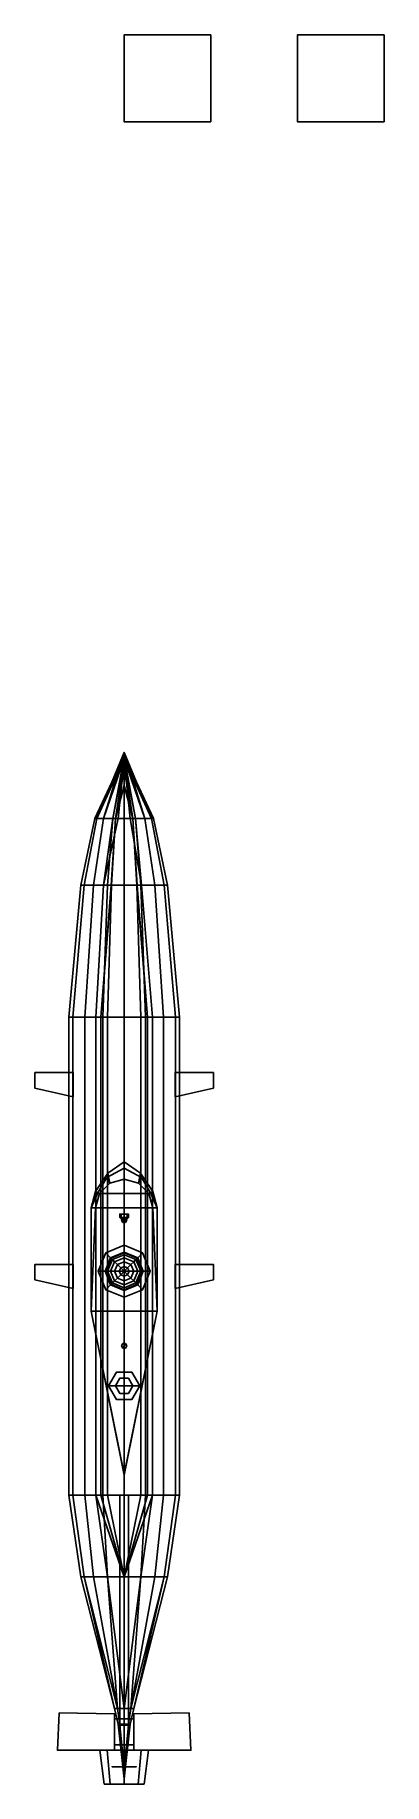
# Model space of a CAD drawing. Header units: millimetres. Extents: x -1 to 3, y -5.9 to 14.2.
import ezdxf

# ---------------------------------------------------------------- set-up
doc = ezdxf.new("R2010")
doc.units = ezdxf.units.MM
doc.layers.add('prop', color=1, linetype='Continuous')

msp = doc.modelspace()

# ---------------------------------------------------------------- linework, layer by layer
for points in [[(1, 14.21, 1), (1, 14.21), (0, 14.21), (0, 14.21, 1)], [(1, 14.21), (1, 13.21), (0, 13.21), (0, 14.21)], [(0, 14.21), (0, 13.21), (0, 13.21, 1), (0, 14.21, 1)], [(0, 14.21, 1), (0, 13.21, 1), (1, 13.21, 1), (1, 14.21, 1)], [(1, 13.21, 1), (1, 13.21), (1, 14.21), (1, 14.21, 1)], [(3, 14.21), (3, 13.21), (2, 13.21), (2, 14.21)], [(2, 14.21), (2, 13.21), (3, 13.21), (3, 14.21)], [(0, 13.21, 1), (0, 13.21), (1, 13.21), (1, 13.21, 1)], [(0, 5.94, -0.14), (0, 5.9, -0.24), (-0.34, 5.18, -0.45), (-0.314, 5.18, -0.24)], [(0, 5.9, -0.24), (0, 5.87, -0.57), (-0.314, 5.18, -0.58), (-0.34, 5.18, -0.45)], [(0, 5.94, 0.09), (0, 5.94, -0.14), (-0.314, 5.18, -0.24), (-0.24, 5.18)], [(0, 5.87, -0.57), (0, 5.87, -0.57), (-0.24, 5.18, -0.75), (-0.314, 5.18, -0.58)], [(0, 5.89, 0.14), (0, 5.94, 0.09), (-0.24, 5.18), (-0.13, 5.18, 0.14)], [(0, 5.87, -0.57), (0, 5.85, -0.74), (-0.13, 5.18, -0.83), (-0.24, 5.18, -0.75)], [(0, 5.77, 0.19), (0, 5.89, 0.14), (-0.13, 5.18, 0.14), (0, 5.18, 0.19)], [(0, 5.85, -0.74), (0, 5.85, -0.74), (-0.07, 5.18, -0.85), (-0.13, 5.18, -0.83)], [(0, 5.85, -0.74), (0, 5.83, -0.88), (-0.099, 5.18, -0.95), (-0.07, 5.18, -0.85)], [(0, 5.94, -0.14), (0, 5.94, 0.09), (0.24, 5.18), (0.314, 5.18, -0.24)], [(0, 5.9, -0.24), (0, 5.94, -0.14), (0.314, 5.18, -0.24), (0.34, 5.18, -0.45)], [(0, 5.94, 0.09), (0, 5.89, 0.14), (0.13, 5.18, 0.14), (0.24, 5.18)], [(0, 5.87, -0.57), (0, 5.9, -0.24), (0.34, 5.18, -0.45), (0.314, 5.18, -0.58)], [(0, 5.89, 0.14), (0, 5.77, 0.19), (0, 5.18, 0.19), (0.13, 5.18, 0.14)], [(0, 5.87, -0.57), (0, 5.87, -0.57), (0.314, 5.18, -0.58), (0.24, 5.18, -0.75)], [(0, 5.85, -0.74), (0, 5.87, -0.57), (0.24, 5.18, -0.75), (0.13, 5.18, -0.83)], [(0, 5.83, -0.88), (0, 5.85, -0.74), (0.07, 5.18, -0.85), (0.099, 5.18, -0.95)], [(0, 5.85, -0.74), (0, 5.85, -0.74), (0.13, 5.18, -0.83), (0.07, 5.18, -0.85)], [(0, 5.83, -0.88), (0, 5.74, -1.04), (-0.1, 5.18, -1.07), (-0.099, 5.18, -0.95)], [(0, 5.74, -1.04), (0, 5.56, -1.17), (-0.099, 5.18, -1.15), (-0.1, 5.18, -1.07)], [(0, 5.74, -1.04), (0, 5.83, -0.88), (0.099, 5.18, -0.95), (0.1, 5.18, -1.07)], [(0, 5.56, -1.17), (0, 5.74, -1.04), (0.1, 5.18, -1.07), (0.099, 5.18, -1.15)], [(0, 5.56, -1.17), (0, 5.51, -1.19), (0, 5.18, -1.23), (-0.099, 5.18, -1.15)], [(0, 5.51, -1.19), (0, 5.56, -1.17), (0.099, 5.18, -1.15), (0, 5.18, -1.23)], [(-0.5, 4.41, -0.45), (-0.462, 4.41, -0.22), (-0.314, 5.18, -0.24), (-0.34, 5.18, -0.45)], [(-0.462, 4.41, -0.641), (-0.5, 4.41, -0.45), (-0.34, 5.18, -0.45), (-0.314, 5.18, -0.58)], [(-0.462, 4.41, -0.22), (-0.354, 4.41), (-0.24, 5.18), (-0.314, 5.18, -0.24)], [(-0.354, 4.41, -0.804), (-0.462, 4.41, -0.641), (-0.314, 5.18, -0.58), (-0.24, 5.18, -0.75)], [(-0.354, 4.41), (-0.191, 4.41, 0.14), (-0.13, 5.18, 0.14), (-0.24, 5.18)], [(-0.237, 4.41, -0.881), (-0.354, 4.41, -0.804), (-0.24, 5.18, -0.75), (-0.13, 5.18, -0.83)], [(-0.148, 4.41, -1.03), (-0.237, 4.41, -0.881), (-0.07, 5.18, -0.85), (-0.099, 5.18, -0.95)], [(-0.237, 4.41, -0.881), (-0.237, 4.41, -0.881), (-0.13, 5.18, -0.83), (-0.07, 5.18, -0.85)], [(-0.191, 4.41, 0.14), (0, 4.41, 0.19), (0, 5.18, 0.19), (-0.13, 5.18, 0.14)], [(-0.15, 4.41, -1.15), (-0.148, 4.41, -1.03), (-0.099, 5.18, -0.95), (-0.1, 5.18, -1.07)], [(-0.148, 4.41, -1.25), (-0.15, 4.41, -1.15), (-0.1, 5.18, -1.07), (-0.099, 5.18, -1.15)], [(0, 4.41, -1.36), (-0.148, 4.41, -1.25), (-0.099, 5.18, -1.15), (0, 5.18, -1.23)], [(0.148, 4.41, -1.25), (0, 4.41, -1.36), (0, 5.18, -1.23), (0.099, 5.18, -1.15)], [(0, 4.41, 0.19), (0.191, 4.41, 0.14), (0.13, 5.18, 0.14), (0, 5.18, 0.19)], [(0.199, 4.41, -0.907), (0.148, 4.41, -1.03), (0.099, 5.18, -0.95), (0.07, 5.18, -0.85)], [(0.199, 4.41, -0.907), (0.199, 4.41, -0.907), (0.07, 5.18, -0.85), (0.13, 5.18, -0.83)], [(0.148, 4.41, -1.03), (0.15, 4.41, -1.15), (0.1, 5.18, -1.07), (0.099, 5.18, -0.95)], [(0.15, 4.41, -1.15), (0.148, 4.41, -1.25), (0.099, 5.18, -1.15), (0.1, 5.18, -1.07)], [(0.191, 4.41, 0.14), (0.354, 4.41), (0.24, 5.18), (0.13, 5.18, 0.14)], [(0.354, 4.41, -0.804), (0.199, 4.41, -0.907), (0.13, 5.18, -0.83), (0.24, 5.18, -0.75)], [(0.354, 4.41), (0.462, 4.41, -0.22), (0.314, 5.18, -0.24), (0.24, 5.18)], [(0.462, 4.41, -0.641), (0.354, 4.41, -0.804), (0.24, 5.18, -0.75), (0.314, 5.18, -0.58)], [(0.462, 4.41, -0.22), (0.5, 4.41, -0.45), (0.34, 5.18, -0.45), (0.314, 5.18, -0.24)], [(0.5, 4.41, -0.45), (0.462, 4.41, -0.641), (0.314, 5.18, -0.58), (0.34, 5.18, -0.45)], [(-0.64, 2.89, -0.45), (-0.591, 2.89, -0.205), (-0.462, 4.41, -0.22), (-0.5, 4.41, -0.45)], [(-0.591, 2.89, -0.695), (-0.64, 2.89, -0.45), (-0.5, 4.41, -0.45), (-0.462, 4.41, -0.641)], [(-0.591, 2.89, -0.205), (-0.453, 2.89, 0.003), (-0.354, 4.41), (-0.462, 4.41, -0.22)], [(-0.453, 2.89, -0.903), (-0.591, 2.89, -0.695), (-0.462, 4.41, -0.641), (-0.354, 4.41, -0.804)], [(-0.453, 2.89, 0.003), (-0.245, 2.89, 0.141), (-0.191, 4.41, 0.14), (-0.354, 4.41)], [(-0.327, 2.89, -0.986), (-0.453, 2.89, -0.903), (-0.354, 4.41, -0.804), (-0.237, 4.41, -0.881)], [(-0.27, 2.89, -1.119), (-0.327, 2.89, -0.986), (-0.237, 4.41, -0.881), (-0.148, 4.41, -1.03)], [(-0.27, 2.89, -1.31), (-0.27, 2.89, -1.12), (-0.148, 4.41, -1.03), (-0.15, 4.41, -1.15)], [(-0.191, 2.89, -1.501), (-0.27, 2.89, -1.31), (-0.15, 4.41, -1.15), (-0.148, 4.41, -1.25)], [(-0.245, 2.89, 0.141), (0, 2.89, 0.19), (0, 4.41, 0.19), (-0.191, 4.41, 0.14)], [(0, 2.89, -1.58), (-0.191, 2.89, -1.501), (-0.148, 4.41, -1.25), (0, 4.41, -1.36)], [(0, 2.89, 0.19), (0.245, 2.89, 0.141), (0.191, 4.41, 0.14), (0, 4.41, 0.19)], [(0.191, 2.89, -1.501), (0, 2.89, -1.58), (0, 4.41, -1.36), (0.148, 4.41, -1.25)], [(0.327, 2.89, -0.986), (0.27, 2.89, -1.119), (0.148, 4.41, -1.03), (0.199, 4.41, -0.907)], [(0.27, 2.89, -1.119), (0.27, 2.89, -1.31), (0.15, 4.41, -1.15), (0.148, 4.41, -1.03)], [(0.27, 2.89, -1.31), (0.191, 2.89, -1.501), (0.148, 4.41, -1.25), (0.15, 4.41, -1.15)], [(0.245, 2.89, 0.141), (0.453, 2.89, 0.003), (0.354, 4.41), (0.191, 4.41, 0.14)], [(0.453, 2.89, -0.903), (0.327, 2.89, -0.986), (0.199, 4.41, -0.907), (0.354, 4.41, -0.804)], [(0.453, 2.89, 0.003), (0.591, 2.89, -0.205), (0.462, 4.41, -0.22), (0.354, 4.41)], [(0.591, 2.89, -0.695), (0.453, 2.89, -0.903), (0.354, 4.41, -0.804), (0.462, 4.41, -0.641)], [(0.591, 2.89, -0.205), (0.64, 2.89, -0.45), (0.5, 4.41, -0.45), (0.462, 4.41, -0.22)], [(0.64, 2.89, -0.45), (0.591, 2.89, -0.695), (0.462, 4.41, -0.641), (0.5, 4.41, -0.45)], [(-0.64, -2.62, -0.45), (-0.591, -2.62, -0.205), (-0.591, 2.89, -0.205), (-0.64, 2.89, -0.45)], [(-0.591, -2.62, -0.695), (-0.64, -2.62, -0.45), (-0.64, 2.89, -0.45), (-0.591, 2.89, -0.695)], [(-0.591, -2.62, -0.205), (-0.453, -2.62, 0.003), (-0.453, 2.89, 0.003), (-0.591, 2.89, -0.205)], [(-0.453, -2.62, -0.903), (-0.591, -2.62, -0.695), (-0.591, 2.89, -0.695), (-0.453, 2.89, -0.903)], [(-0.453, -2.62, 0.003), (-0.245, -2.62, 0.141), (-0.245, 2.89, 0.141), (-0.453, 2.89, 0.003)], [(-0.327, -2.62, -0.986), (-0.453, -2.62, -0.903), (-0.453, 2.89, -0.903), (-0.327, 2.89, -0.986)], [(-0.27, -2.62, -1.119), (-0.327, -2.62, -0.986), (-0.327, 2.89, -0.986), (-0.27, 2.89, -1.119)], [(-0.27, -2.62, -1.31), (-0.27, -2.62, -1.119), (-0.27, 2.89, -1.119), (-0.27, 2.89, -1.31)], [(-0.191, -2.62, -1.501), (-0.27, -2.62, -1.31), (-0.27, 2.89, -1.31), (-0.191, 2.89, -1.501)], [(-0.245, -2.62, 0.141), (0, -2.62, 0.19), (0, 2.89, 0.19), (-0.245, 2.89, 0.141)], [(0, -2.62, -1.58), (-0.191, -2.62, -1.501), (-0.191, 2.89, -1.501), (0, 2.89, -1.58)], [(0.191, -2.62, -1.501), (0, -2.62, -1.58), (0, 2.89, -1.58), (0.191, 2.89, -1.501)], [(0, -2.62, 0.19), (0.245, -2.62, 0.141), (0.245, 2.89, 0.141), (0, 2.89, 0.19)], [(0.27, -2.62, -1.31), (0.191, -2.62, -1.501), (0.191, 2.89, -1.501), (0.27, 2.89, -1.31)], [(0.245, -2.62, 0.141), (0.453, -2.62, 0.003), (0.453, 2.89, 0.003), (0.245, 2.89, 0.141)], [(0.327, -2.62, -0.986), (0.27, -2.62, -1.119), (0.27, 2.89, -1.119), (0.327, 2.89, -0.986)], [(0.27, -2.62, -1.119), (0.27, -2.62, -1.31), (0.27, 2.89, -1.31), (0.27, 2.89, -1.119)], [(0.453, -2.62, -0.903), (0.327, -2.62, -0.986), (0.327, 2.89, -0.986), (0.453, 2.89, -0.903)], [(0.453, -2.62, 0.003), (0.591, -2.62, -0.205), (0.591, 2.89, -0.205), (0.453, 2.89, 0.003)], [(0.591, -2.62, -0.695), (0.453, -2.62, -0.903), (0.453, 2.89, -0.903), (0.591, 2.89, -0.695)], [(0.591, -2.62, -0.205), (0.64, -2.62, -0.45), (0.64, 2.89, -0.45), (0.591, 2.89, -0.205)], [(0.64, -2.62, -0.45), (0.591, -2.62, -0.695), (0.591, 2.89, -0.695), (0.64, 2.89, -0.45)], [(0, 2.63, 0.36), (0, 2.7, 0.36), (0, 2.82, 0.19), (0, 2.48, 0.19)], [(0, 2.48, 0.19), (0, 2.82, 0.19), (0, 2.7, 0.36), (0, 2.63, 0.36)], [(-1.03, 2.07, -1.23), (-1.03, 2.25, -1.23), (-0.59, 2.25, -0.69), (-0.59, 1.97, -0.69)], [(-0.59, 1.97, -0.69), (-0.59, 2.25, -0.69), (-1.03, 2.25, -1.23), (-1.03, 2.07, -1.23)], [(0.59, 1.97, -0.69), (0.59, 2.25, -0.69), (1.03, 2.25, -1.23), (1.03, 2.07, -1.23)], [(1.03, 2.07, -1.23), (1.03, 2.25, -1.23), (0.59, 2.25, -0.69), (0.59, 1.97, -0.69)], [(0, 1.22, 0.19), (-0.19, 1.09, 0.14), (-0.165, 0.976, 0.52), (0, 1.02, 0.52)], [(0.19, 1.09, 0.14), (0, 1.22, 0.19), (0, 1.02, 0.52), (0.165, 0.976, 0.52)], [(-0.19, 1.09, 0.14), (-0.329, 0.88, 0.07), (-0.286, 0.855, 0.52), (-0.165, 0.976, 0.52)], [(-0.286, 0.855, 0.52), (-0.165, 0.976, 0.52), (-0.2, 1.04, 0.75), (-0.3, 0.87, 0.75)], [(-0.3, 0.87, 0.75), (-0.2, 1.04, 0.75), (-0.165, 0.976, 0.52), (-0.286, 0.855, 0.52)], [(0, 0.855, 0.52), (0, 1.02, 0.52), (-0.165, 0.976, 0.52), (-0.286, 0.855, 0.52)], [(-0.2, 1.04, 0.75), (0, 1.15, 0.75), (0, 1.02, 0.52), (-0.165, 0.976, 0.52)], [(-0.165, 0.976, 0.52), (0, 1.02, 0.52), (0, 1.15, 0.75), (-0.2, 1.04, 0.75)], [(0.2, 1.04, 0.75), (0, 1.15, 0.75), (0, 1.02, 0.52), (0.165, 0.976, 0.52)], [(0.165, 0.976, 0.52), (0, 1.02, 0.52), (0, 1.15, 0.75), (0.2, 1.04, 0.75)], [(0.286, 0.855, 0.52), (0.165, 0.976, 0.52), (0, 1.02, 0.52), (0, 0.855, 0.52)], [(0.329, 0.88, 0.07), (0.19, 1.09, 0.14), (0.165, 0.976, 0.52), (0.286, 0.855, 0.52)], [(0.286, 0.855, 0.52), (0.165, 0.976, 0.52), (0.2, 1.04, 0.75), (0.3, 0.87, 0.75)], [(0.3, 0.87, 0.75), (0.2, 1.04, 0.75), (0.165, 0.976, 0.52), (0.286, 0.855, 0.52)], [(-0.329, 0.88, 0.07), (-0.38, 0.69, 0.04), (-0.33, 0.69, 0.52), (-0.286, 0.855, 0.52)], [(-0.38, 0.69, 0.75), (-0.3, 0.87, 0.75), (-0.286, 0.855, 0.52), (-0.33, 0.69, 0.52)], [(-0.33, 0.69, 0.52), (-0.286, 0.855, 0.52), (-0.3, 0.87, 0.75), (-0.38, 0.69, 0.75)], [(0.33, 0.69, 0.52), (0.286, 0.855, 0.52), (-0.286, 0.855, 0.52), (-0.33, 0.69, 0.52)], [(0.38, 0.69, 0.04), (0.329, 0.88, 0.07), (0.286, 0.855, 0.52), (0.33, 0.69, 0.52)], [(0.38, 0.69, 0.75), (0.3, 0.87, 0.75), (0.286, 0.855, 0.52), (0.33, 0.69, 0.52)], [(0.33, 0.69, 0.52), (0.286, 0.855, 0.52), (0.3, 0.87, 0.75), (0.38, 0.69, 0.75)], [(-0.33, 0.69, 0.52), (-0.38, 0.69, 0.04), (-0.38, -0.5, 0.04), (-0.38, -0.5, 0.52)], [(0.38, -0.5, 0.52), (0.33, 0.69, 0.52), (-0.33, 0.69, 0.52), (-0.38, -0.5, 0.52)], [(-0.38, -0.5, 0.52), (-0.33, 0.69, 0.52), (-0.38, 0.69, 0.75), (-0.38, -0.5, 0.73)], [(-0.38, -0.5, 0.73), (-0.38, 0.69, 0.75), (-0.33, 0.69, 0.52), (-0.38, -0.5, 0.52)], [(-0.05, 0.58, 2.24), (-0.035, 0.58, 2.275), (-0.035, 0.62, 2.275), (-0.05, 0.62, 2.24)], [(-0.035, 0.58, 2.205), (-0.05, 0.58, 2.24), (-0.05, 0.62, 2.24), (-0.035, 0.62, 2.205)], [(-0.035, 0.62, 2.275), (0.05, 0.62, 2.24), (0.035, 0.62, 2.205), (-0.05, 0.62, 2.24)], [(-0.05, 0.62, 2.24), (0.035, 0.62, 2.205), (0, 0.62, 2.19), (-0.035, 0.62, 2.205)], [(-0.035, 0.58, 2.275), (0, 0.58, 2.29), (0, 0.62, 2.29), (-0.035, 0.62, 2.275)], [(0, 0.58, 2.19), (-0.035, 0.58, 2.205), (-0.035, 0.62, 2.205), (0, 0.62, 2.19)], [(0, 0.62, 2.29), (0.035, 0.62, 2.275), (0.05, 0.62, 2.24), (-0.035, 0.62, 2.275)], [(0, 0.58, 2.29), (0.035, 0.58, 2.275), (0.035, 0.62, 2.275), (0, 0.62, 2.29)], [(0.035, 0.58, 2.205), (0, 0.58, 2.19), (0, 0.62, 2.19), (0.035, 0.62, 2.205)], [(0.035, 0.58, 2.275), (0.05, 0.58, 2.24), (0.05, 0.62, 2.24), (0.035, 0.62, 2.275)], [(0.05, 0.58, 2.24), (0.035, 0.58, 2.205), (0.035, 0.62, 2.205), (0.05, 0.62, 2.24)], [(0.38, -0.5, 0.04), (0.38, 0.69, 0.04), (0.33, 0.69, 0.52), (0.38, -0.5, 0.52)], [(0.38, -0.5, 0.73), (0.38, 0.69, 0.75), (0.33, 0.69, 0.52), (0.38, -0.5, 0.52)], [(0.38, -0.5, 0.52), (0.33, 0.69, 0.52), (0.38, 0.69, 0.75), (0.38, -0.5, 0.73)], [(-0.05, 0.58, 2.24), (-0.035, 0.58, 2.205), (0, 0.57, 2.22), (-0.02, 0.55, 2.24)], [(-0.035, 0.58, 2.275), (-0.05, 0.58, 2.24), (-0.02, 0.55, 2.24)], [(-0.035, 0.58, 2.205), (0, 0.58, 2.19), (0, 0.57, 2.22)], [(0, 0.58, 2.29), (-0.035, 0.58, 2.275), (-0.02, 0.55, 2.24), (0, 0.57, 2.26)], [(-0.015, 0.576, 0.52), (-0.03, 0.55, 0.52), (-0.03, 0.55, 1.78), (-0.015, 0.576, 1.78)], [(-0.03, 0.55, 1.78), (-0.015, 0.524, 1.78), (0.015, 0.576, 1.78), (-0.015, 0.576, 1.78)], [(-0.03, 0.55, 0.52), (-0.015, 0.524, 0.52), (-0.015, 0.524, 1.78), (-0.03, 0.55, 1.78)], [(0, 0.57, 1.78), (-0.02, 0.55, 1.78), (-0.02, 0.55, 2.3), (0, 0.57, 2.3)], [(-0.02, 0.55, 2.3), (0, 0.53, 2.3), (0.02, 0.55, 2.3), (0, 0.57, 2.3)], [(-0.02, 0.55, 1.78), (0, 0.53, 1.78), (0, 0.53, 2.3), (-0.02, 0.55, 2.3)], [(0.015, 0.576, 0.52), (-0.015, 0.576, 0.52), (-0.015, 0.576, 1.78), (0.015, 0.576, 1.78)], [(-0.015, 0.524, 1.78), (0.015, 0.524, 1.78), (0.03, 0.55, 1.78), (0.015, 0.576, 1.78)], [(-0.015, 0.524, 0.52), (0.015, 0.524, 0.52), (0.015, 0.524, 1.78), (-0.015, 0.524, 1.78)], [(0, 0.58, 2.19), (0.035, 0.58, 2.205), (0.02, 0.55, 2.24), (0, 0.57, 2.22)], [(0.05, 0.58, 2.24), (0.035, 0.58, 2.275), (0, 0.57, 2.26), (0.02, 0.55, 2.24)], [(0.035, 0.58, 2.275), (0, 0.58, 2.29), (0, 0.57, 2.26)], [(0.02, 0.55, 1.78), (0, 0.57, 1.78), (0, 0.57, 2.3), (0.02, 0.55, 2.3)], [(0, 0.53, 1.78), (0.02, 0.55, 1.78), (0.02, 0.55, 2.3), (0, 0.53, 2.3)], [(0.03, 0.55, 0.52), (0.015, 0.576, 0.52), (0.015, 0.576, 1.78), (0.03, 0.55, 1.78)], [(0.015, 0.524, 0.52), (0.03, 0.55, 0.52), (0.03, 0.55, 1.78), (0.015, 0.524, 1.78)], [(0.035, 0.58, 2.205), (0.05, 0.58, 2.24), (0.02, 0.55, 2.24)], [(0, 0.26, 0.6), (-0.212, 0.172, 0.6), (-0.156, 0.116, 0.67), (0, 0.18, 0.67)], [(0, 0.26, 0.52), (-0.212, 0.172, 0.52), (-0.212, 0.172, 0.6), (0, 0.26, 0.6)], [(0.212, 0.172, 0.6), (0, 0.26, 0.6), (0, 0.18, 0.67), (0.156, 0.116, 0.67)], [(0.212, 0.172, 0.52), (0, 0.26, 0.52), (0, 0.26, 0.6), (0.212, 0.172, 0.6)], [(-0.59, -0.24, -0.69), (-0.59, 0.04, -0.69), (-1.03, 0.04, -1.23), (-1.03, -0.14, -1.23)], [(-1.03, -0.14, -1.23), (-1.03, 0.04, -1.23), (-0.59, 0.04, -0.69), (-0.59, -0.24, -0.69)], [(-0.212, 0.172, 0.6), (-0.3, -0.04, 0.6), (-0.22, -0.04, 0.67), (-0.156, 0.116, 0.67)], [(-0.212, 0.172, 0.52), (-0.3, -0.04, 0.52), (-0.3, -0.04, 0.6), (-0.212, 0.172, 0.6)], [(-0.15, 0.11, 0.727), (-0.156, 0.116, 0.67), (-0.22, -0.04, 0.67), (-0.213, -0.04, 0.727)], [(-0.135, 0.095, 0.78), (-0.15, 0.11, 0.727), (-0.213, -0.04, 0.727), (-0.191, -0.04, 0.78)], [(-0.11, 0.07, 0.826), (-0.135, 0.095, 0.78), (-0.191, -0.04, 0.78), (-0.156, -0.04, 0.826)], [(0, 0.173, 0.727), (0, 0.18, 0.67), (-0.156, 0.116, 0.67), (-0.15, 0.11, 0.727)], [(-0.078, 0.038, 0.861), (-0.11, 0.07, 0.826), (-0.156, -0.04, 0.826), (-0.11, -0.04, 0.861)], [(0, 0.151, 0.78), (0, 0.173, 0.727), (-0.15, 0.11, 0.727), (-0.135, 0.095, 0.78)], [(0, 0.116, 0.826), (0, 0.151, 0.78), (-0.135, 0.095, 0.78), (-0.11, 0.07, 0.826)], [(0, 0.07, 0.861), (0, 0.116, 0.826), (-0.11, 0.07, 0.826), (-0.078, 0.038, 0.861)], [(-0.04, 0, 0.883), (-0.078, 0.038, 0.861), (-0.11, -0.04, 0.861), (-0.057, -0.04, 0.883)], [(0, 0.017, 0.883), (0, 0.07, 0.861), (-0.078, 0.038, 0.861), (-0.04, 0, 0.883)], [(0, -0.04, 0.89), (-0.04, 0, 0.883), (-0.057, -0.04, 0.883), (0, -0.04, 0.89)], [(0, -0.04, 0.89), (0, 0.017, 0.883), (-0.04, 0, 0.883), (0, -0.04, 0.89)], [(0.15, 0.11, 0.727), (0.156, 0.116, 0.67), (0, 0.18, 0.67), (0, 0.173, 0.727)], [(0.135, 0.095, 0.78), (0.15, 0.11, 0.727), (0, 0.173, 0.727), (0, 0.151, 0.78)], [(0.11, 0.07, 0.826), (0.135, 0.095, 0.78), (0, 0.151, 0.78), (0, 0.116, 0.826)], [(0.078, 0.038, 0.861), (0.11, 0.07, 0.826), (0, 0.116, 0.826), (0, 0.07, 0.861)], [(0.04, 0, 0.883), (0.078, 0.038, 0.861), (0, 0.07, 0.861), (0, 0.017, 0.883)], [(0, -0.04, 0.89), (0.04, 0, 0.883), (0, 0.017, 0.883), (0, -0.04, 0.89)], [(0, -0.04, 0.89), (0.057, -0.04, 0.883), (0.04, 0, 0.883), (0, -0.04, 0.89)], [(0.057, -0.04, 0.883), (0.11, -0.04, 0.861), (0.078, 0.038, 0.861), (0.04, 0, 0.883)], [(0.11, -0.04, 0.861), (0.156, -0.04, 0.826), (0.11, 0.07, 0.826), (0.078, 0.038, 0.861)], [(0.156, -0.04, 0.826), (0.191, -0.04, 0.78), (0.135, 0.095, 0.78), (0.11, 0.07, 0.826)], [(0.191, -0.04, 0.78), (0.213, -0.04, 0.727), (0.15, 0.11, 0.727), (0.135, 0.095, 0.78)], [(0.213, -0.04, 0.727), (0.22, -0.04, 0.67), (0.156, 0.116, 0.67), (0.15, 0.11, 0.727)], [(0.3, -0.04, 0.6), (0.212, 0.172, 0.6), (0.156, 0.116, 0.67), (0.22, -0.04, 0.67)], [(0.3, -0.04, 0.52), (0.212, 0.172, 0.52), (0.212, 0.172, 0.6), (0.3, -0.04, 0.6)], [(1.03, -0.14, -1.23), (1.03, 0.04, -1.23), (0.59, 0.04, -0.69), (0.59, -0.24, -0.69)], [(0.59, -0.24, -0.69), (0.59, 0.04, -0.69), (1.03, 0.04, -1.23), (1.03, -0.14, -1.23)], [(-0.3, -0.04, 0.6), (-0.212, -0.252, 0.6), (-0.156, -0.196, 0.67), (-0.22, -0.04, 0.67)], [(-0.3, -0.04, 0.52), (-0.212, -0.252, 0.52), (-0.212, -0.252, 0.6), (-0.3, -0.04, 0.6)], [(-0.213, -0.04, 0.727), (-0.22, -0.04, 0.67), (-0.156, -0.196, 0.67), (-0.15, -0.19, 0.727)], [(-0.191, -0.04, 0.78), (-0.213, -0.04, 0.727), (-0.15, -0.19, 0.727), (-0.135, -0.175, 0.78)], [(-0.212, -0.252, 0.6), (0, -0.34, 0.6), (0, -0.26, 0.67), (-0.156, -0.196, 0.67)], [(-0.156, -0.04, 0.826), (-0.191, -0.04, 0.78), (-0.135, -0.175, 0.78), (-0.11, -0.15, 0.826)], [(-0.11, -0.04, 0.861), (-0.156, -0.04, 0.826), (-0.11, -0.15, 0.826), (-0.078, -0.118, 0.861)], [(-0.15, -0.19, 0.727), (-0.156, -0.196, 0.67), (0, -0.26, 0.67), (0, -0.253, 0.727)], [(-0.135, -0.175, 0.78), (-0.15, -0.19, 0.727), (0, -0.253, 0.727), (0, -0.231, 0.78)], [(-0.11, -0.15, 0.826), (-0.135, -0.175, 0.78), (0, -0.231, 0.78), (0, -0.196, 0.826)], [(-0.057, -0.04, 0.883), (-0.11, -0.04, 0.861), (-0.078, -0.118, 0.861), (-0.04, -0.08, 0.883)], [(-0.078, -0.118, 0.861), (-0.11, -0.15, 0.826), (0, -0.196, 0.826), (0, -0.15, 0.861)], [(-0.04, -0.08, 0.883), (-0.078, -0.118, 0.861), (0, -0.15, 0.861), (0, -0.097, 0.883)], [(0, -0.04, 0.89), (-0.057, -0.04, 0.883), (-0.04, -0.08, 0.883), (0, -0.04, 0.89)], [(0, -0.04, 0.89), (-0.04, -0.08, 0.883), (0, -0.097, 0.883), (0, -0.04, 0.89)], [(0, -0.04, 0.89), (0, -0.097, 0.883), (0.04, -0.08, 0.883), (0, -0.04, 0.89)], [(0, -0.04, 0.89), (0.04, -0.08, 0.883), (0.057, -0.04, 0.883), (0, -0.04, 0.89)], [(0, -0.097, 0.883), (0, -0.15, 0.861), (0.078, -0.118, 0.861), (0.04, -0.08, 0.883)], [(0, -0.15, 0.861), (0, -0.196, 0.826), (0.11, -0.15, 0.826), (0.078, -0.118, 0.861)], [(0, -0.196, 0.826), (0, -0.231, 0.78), (0.135, -0.175, 0.78), (0.11, -0.15, 0.826)], [(0, -0.231, 0.78), (0, -0.253, 0.727), (0.15, -0.19, 0.727), (0.135, -0.175, 0.78)], [(0, -0.253, 0.727), (0, -0.26, 0.67), (0.156, -0.196, 0.67), (0.15, -0.19, 0.727)], [(0, -0.34, 0.6), (0.212, -0.252, 0.6), (0.156, -0.196, 0.67), (0, -0.26, 0.67)], [(0.04, -0.08, 0.883), (0.078, -0.118, 0.861), (0.11, -0.04, 0.861), (0.057, -0.04, 0.883)], [(0.078, -0.118, 0.861), (0.11, -0.15, 0.826), (0.156, -0.04, 0.826), (0.11, -0.04, 0.861)], [(0.11, -0.15, 0.826), (0.135, -0.175, 0.78), (0.191, -0.04, 0.78), (0.156, -0.04, 0.826)], [(0.135, -0.175, 0.78), (0.15, -0.19, 0.727), (0.213, -0.04, 0.727), (0.191, -0.04, 0.78)], [(0.15, -0.19, 0.727), (0.156, -0.196, 0.67), (0.22, -0.04, 0.67), (0.213, -0.04, 0.727)], [(0.212, -0.252, 0.6), (0.3, -0.04, 0.6), (0.22, -0.04, 0.67), (0.156, -0.196, 0.67)], [(0.212, -0.252, 0.52), (0.3, -0.04, 0.52), (0.3, -0.04, 0.6), (0.212, -0.252, 0.6)], [(-0.212, -0.252, 0.52), (0, -0.34, 0.52), (0, -0.34, 0.6), (-0.212, -0.252, 0.6)], [(0, -0.34, 0.52), (0.212, -0.252, 0.52), (0.212, -0.252, 0.6), (0, -0.34, 0.6)], [(0.38, -0.5, 0.52), (-0.38, -0.5, 0.52), (0, -2.38, 0.52)], [(0, -2.38, 0.52), (-0.38, -0.5, 0.52), (-0.38, -0.5, 0.04), (0, -2.38, 0.19)], [(0, -2.39, 0.73), (-0.38, -0.5, 0.73), (-0.38, -0.5, 0.52), (0, -2.38, 0.52)], [(0, -2.38, 0.52), (-0.38, -0.5, 0.52), (-0.38, -0.5, 0.73), (0, -2.39, 0.73)], [(0, -2.38, 0.19), (0.38, -0.5, 0.04), (0.38, -0.5, 0.52), (0, -2.38, 0.52)], [(0, -2.38, 0.52), (0.38, -0.5, 0.52), (0.38, -0.5, 0.73), (0, -2.39, 0.73)], [(0, -2.39, 0.73), (0.38, -0.5, 0.73), (0.38, -0.5, 0.52), (0, -2.38, 0.52)], [(-0.03, -0.9, 1.15), (-0.015, -0.926, 1.15), (0.015, -0.874, 1.15), (-0.015, -0.874, 1.15)], [(-0.015, -0.874, 0.52), (-0.03, -0.9, 0.52), (-0.03, -0.9, 1.15), (-0.015, -0.874, 1.15)], [(-0.03, -0.9, 0.52), (-0.015, -0.926, 0.52), (-0.015, -0.926, 1.15), (-0.03, -0.9, 1.15)], [(-0.015, -0.926, 1.15), (0.015, -0.926, 1.15), (0.03, -0.9, 1.15), (0.015, -0.874, 1.15)], [(0.015, -0.874, 0.52), (-0.015, -0.874, 0.52), (-0.015, -0.874, 1.15), (0.015, -0.874, 1.15)], [(-0.015, -0.926, 0.52), (0.015, -0.926, 0.52), (0.015, -0.926, 1.15), (-0.015, -0.926, 1.15)], [(0.03, -0.9, 0.52), (0.015, -0.874, 0.52), (0.015, -0.874, 1.15), (0.03, -0.9, 1.15)], [(0.015, -0.926, 0.52), (0.03, -0.9, 0.52), (0.03, -0.9, 1.15), (0.015, -0.926, 1.15)], [(-0.09, -1.204, 0.52), (-0.18, -1.36, 0.52), (-0.18, -1.36, 0.83), (-0.09, -1.204, 0.83)], [(-0.18, -1.36, 0.83), (0.18, -1.36, 0.83), (0.09, -1.204, 0.83), (-0.09, -1.204, 0.83)], [(0.09, -1.204, 0.52), (-0.09, -1.204, 0.52), (-0.09, -1.204, 0.83), (0.09, -1.204, 0.83)], [(0.18, -1.36, 0.52), (0.09, -1.204, 0.52), (0.09, -1.204, 0.83), (0.18, -1.36, 0.83)], [(-0.18, -1.36, 0.52), (-0.09, -1.516, 0.52), (-0.09, -1.516, 0.83), (-0.18, -1.36, 0.83)], [(-0.09, -1.516, 0.83), (0.09, -1.516, 0.83), (0.18, -1.36, 0.83), (-0.18, -1.36, 0.83)], [(-0.05, -1.273, 0.83), (-0.1, -1.36, 0.83), (-0.1, -1.36, 0.96), (-0.05, -1.273, 0.96)], [(-0.1, -1.36, 0.96), (0.1, -1.36, 0.96), (0.05, -1.273, 0.96), (-0.05, -1.273, 0.96)], [(-0.1, -1.36, 0.83), (-0.05, -1.447, 0.83), (-0.05, -1.447, 0.96), (-0.1, -1.36, 0.96)], [(-0.05, -1.447, 0.96), (0.05, -1.447, 0.96), (0.1, -1.36, 0.96), (-0.1, -1.36, 0.96)], [(0.05, -1.273, 0.83), (-0.05, -1.273, 0.83), (-0.05, -1.273, 0.96), (0.05, -1.273, 0.96)], [(0.1, -1.36, 0.83), (0.05, -1.273, 0.83), (0.05, -1.273, 0.96), (0.1, -1.36, 0.96)], [(0.05, -1.447, 0.83), (0.1, -1.36, 0.83), (0.1, -1.36, 0.96), (0.05, -1.447, 0.96)], [(0.09, -1.516, 0.52), (0.18, -1.36, 0.52), (0.18, -1.36, 0.83), (0.09, -1.516, 0.83)], [(-0.09, -1.516, 0.52), (0.09, -1.516, 0.52), (0.09, -1.516, 0.83), (-0.09, -1.516, 0.83)], [(-0.05, -1.447, 0.83), (0.05, -1.447, 0.83), (0.05, -1.447, 0.96), (-0.05, -1.447, 0.96)], [(0, -2.38, 0.52), (0, -2.38, 0.52), (0, -2.38, 0.19)], [(0, -2.72, 0.19), (0, -2.38, 0.19), (0, -2.5, 0.36), (0, -2.57, 0.36)], [(0, -2.57, 0.36), (0, -2.5, 0.36), (0, -2.38, 0.19), (0, -2.72, 0.19)], [(-0.64, -2.62, -0.45), (-0.591, -2.62, -0.695), (-0.462, -3.56, -0.66), (-0.5, -3.56, -0.45)], [(-0.591, -2.62, -0.205), (-0.64, -2.62, -0.45), (-0.5, -3.56, -0.45), (-0.462, -3.56, -0.259)], [(-0.591, -2.62, -0.695), (-0.453, -2.62, -0.903), (-0.354, -3.56, -0.83), (-0.462, -3.56, -0.66)], [(-0.453, -2.62, 0.003), (-0.591, -2.62, -0.205), (-0.462, -3.56, -0.259), (-0.354, -3.56, -0.096)], [(-0.453, -2.62, -0.903), (-0.327, -2.62, -0.986), (-0.191, -3.56, -0.94), (-0.354, -3.56, -0.83)], [(-0.245, -2.62, 0.141), (-0.453, -2.62, 0.003), (-0.354, -3.56, -0.096), (-0.191, -3.56, 0.012)], [(-0.327, -2.62, -0.986), (-0.27, -2.62, -1.119), (0, -3.56, -0.98)], [(-0.327, -2.62, -0.986), (-0.327, -2.62, -0.986), (0, -3.56, -0.98), (-0.191, -3.56, -0.94)], [(-0.27, -2.62, -1.31), (-0.191, -2.62, -1.501), (0, -3.56, -0.98)], [(-0.27, -2.62, -1.119), (-0.27, -2.62, -1.31), (0, -3.56, -0.98)], [(0, -2.62, 0.19), (-0.245, -2.62, 0.141), (-0.191, -3.56, 0.012), (0, -3.56, 0.05)], [(-0.191, -2.62, -1.501), (0, -2.62, -1.58), (0, -3.56, -0.98)], [(-0.05, -2.62, 0.18), (-0.05, -2.62, -1.55), (-0.05, -5.08, -1.47), (-0.05, -5.08, 0.18)], [(0, -5.08, 0.19), (0, -2.62, 0.19), (-0.05, -2.62, 0.18), (-0.05, -5.08, 0.18)], [(-0.05, -5.08, -1.47), (-0.05, -2.62, -1.55), (0, -2.62, -1.58), (0, -5.08, -1.47)], [(0, -2.62, -1.58), (0.191, -2.62, -1.501), (0, -3.56, -0.98)], [(0.191, -2.62, -1.501), (0.27, -2.62, -1.31), (0, -3.56, -0.98)], [(0.27, -2.62, -1.31), (0.27, -2.62, -1.119), (0, -3.56, -0.98)], [(0.27, -2.62, -1.119), (0.327, -2.62, -0.986), (0, -3.56, -0.98)], [(0.327, -2.62, -0.986), (0.327, -2.62, -0.986), (0.191, -3.56, -0.94), (0, -3.56, -0.98)], [(0.245, -2.62, 0.141), (0, -2.62, 0.19), (0, -3.56, 0.05), (0.191, -3.56, 0.012)], [(0, -5.08, -1.47), (0, -2.62, -1.58), (0.05, -2.62, -1.55), (0.05, -5.08, -1.47)], [(0.05, -5.08, 0.18), (0.05, -2.62, 0.18), (0, -2.62, 0.19), (0, -5.08, 0.19)], [(0.05, -5.08, -1.47), (0.05, -2.62, -1.55), (0.05, -2.62, 0.18), (0.05, -5.08, 0.18)], [(0.327, -2.62, -0.986), (0.453, -2.62, -0.903), (0.354, -3.56, -0.83), (0.191, -3.56, -0.94)], [(0.453, -2.62, 0.003), (0.245, -2.62, 0.141), (0.191, -3.56, 0.012), (0.354, -3.56, -0.096)], [(0.453, -2.62, -0.903), (0.591, -2.62, -0.695), (0.462, -3.56, -0.66), (0.354, -3.56, -0.83)], [(0.591, -2.62, -0.205), (0.453, -2.62, 0.003), (0.354, -3.56, -0.096), (0.462, -3.56, -0.259)], [(0.591, -2.62, -0.695), (0.64, -2.62, -0.45), (0.5, -3.56, -0.45), (0.462, -3.56, -0.66)], [(0.64, -2.62, -0.45), (0.591, -2.62, -0.205), (0.462, -3.56, -0.259), (0.5, -3.56, -0.45)], [(-0.5, -3.56, -0.45), (-0.462, -3.56, -0.66), (-0.078, -5.08, -0.718), (-0.11, -5.08, -0.64)], [(-0.462, -3.56, -0.259), (-0.5, -3.56, -0.45), (-0.11, -5.08, -0.64)], [(-0.462, -3.56, -0.66), (-0.354, -3.56, -0.83), (-0.078, -5.08, -0.718)], [(-0.354, -3.56, -0.096), (-0.462, -3.56, -0.259), (-0.11, -5.08, -0.64), (-0.078, -5.08, -0.562)], [(-0.354, -3.56, -0.83), (-0.191, -3.56, -0.94), (0, -5.08, -0.75), (-0.078, -5.08, -0.718)], [(-0.191, -3.56, 0.012), (-0.354, -3.56, -0.096), (-0.078, -5.08, -0.562)], [(-0.191, -3.56, -0.94), (0, -3.56, -0.98), (0, -5.08, -0.75)], [(0, -3.56, 0.05), (-0.191, -3.56, 0.012), (-0.078, -5.08, -0.562), (0, -5.08, -0.53)], [(0, -3.56, -0.98), (0.191, -3.56, -0.94), (0.078, -5.08, -0.718), (0, -5.08, -0.75)], [(0.354, -3.56, -0.096), (0.191, -3.56, 0.012), (0, -5.08, -0.53), (0.078, -5.08, -0.562)], [(0.191, -3.56, 0.012), (0, -3.56, 0.05), (0, -5.08, -0.53)], [(0.191, -3.56, -0.94), (0.354, -3.56, -0.83), (0.078, -5.08, -0.718)], [(0.354, -3.56, -0.83), (0.462, -3.56, -0.66), (0.11, -5.08, -0.64), (0.078, -5.08, -0.718)], [(0.5, -3.56, -0.45), (0.462, -3.56, -0.259), (0.078, -5.08, -0.562), (0.11, -5.08, -0.64)], [(0.462, -3.56, -0.259), (0.354, -3.56, -0.096), (0.078, -5.08, -0.562)], [(0.462, -3.56, -0.66), (0.5, -3.56, -0.45), (0.11, -5.08, -0.64)], [(-0.11, -5.56, -1.28), (-0.11, -5.14, -1.28), (-0.75, -5.13, -1.28), (-0.77, -5.56, -1.28)], [(-0.77, -5.56, -1.28), (-0.75, -5.13, -1.28), (-0.11, -5.14, -1.28), (-0.11, -5.56, -1.28)], [(-0.11, -5.08, -0.64), (-0.078, -5.08, -0.718), (-0.049, -5.26, -0.689), (-0.07, -5.26, -0.64)], [(-0.078, -5.08, -0.562), (-0.11, -5.08, -0.64), (-0.07, -5.26, -0.64), (-0.049, -5.26, -0.591)], [(-0.11, -5.5, -1.28), (-0.11, -5.2, -1.28), (0.11, -5.2, -1.28), (0.11, -5.5, -1.28)], [(0.11, -5.5, -1.28), (0.11, -5.2, -1.28), (-0.11, -5.2, -1.28), (-0.11, -5.5, -1.28)], [(-0.078, -5.08, -0.718), (0, -5.08, -0.75), (0, -5.26, -0.71), (-0.049, -5.26, -0.689)], [(0, -5.08, -0.53), (-0.078, -5.08, -0.562), (-0.049, -5.26, -0.591), (0, -5.26, -0.57)], [(-0.05, -5.08, 0.18), (-0.05, -5.08, -0.53), (-0.05, -5.27, 0.01), (-0.05, -5.27, 0.18)], [(0, -5.27, 0.19), (0, -5.08, 0.19), (-0.05, -5.08, 0.18), (-0.05, -5.27, 0.18)], [(-0.05, -5.27, 0.01), (-0.05, -5.08, -0.53), (0.05, -5.08, -0.53), (0.05, -5.27, 0.01)], [(-0.05, -5.27, -1.14), (-0.05, -5.08, -0.75), (-0.05, -5.08, -1.47), (-0.05, -5.27, -1.47)], [(0.05, -5.27, -1.14), (0.05, -5.08, -0.75), (-0.05, -5.08, -0.75), (-0.05, -5.27, -1.14)], [(-0.05, -5.27, -1.47), (-0.05, -5.08, -1.47), (0.05, -5.08, -1.47), (0.05, -5.27, -1.47)], [(0, -5.08, -0.75), (0.078, -5.08, -0.718), (0.049, -5.26, -0.689), (0, -5.26, -0.71)], [(0.078, -5.08, -0.562), (0, -5.08, -0.53), (0, -5.26, -0.57), (0.049, -5.26, -0.591)], [(0.05, -5.27, 0.18), (0.05, -5.08, 0.18), (0, -5.08, 0.19), (0, -5.27, 0.19)], [(0.078, -5.08, -0.718), (0.11, -5.08, -0.64), (0.07, -5.26, -0.64), (0.049, -5.26, -0.689)], [(0.11, -5.08, -0.64), (0.078, -5.08, -0.562), (0.049, -5.26, -0.591), (0.07, -5.26, -0.64)], [(0.05, -5.27, 0.01), (0.05, -5.08, -0.53), (0.05, -5.08, 0.18), (0.05, -5.27, 0.18)], [(0.05, -5.08, -1.47), (0.05, -5.08, -0.75), (0.05, -5.27, -1.14), (0.05, -5.27, -1.47)], [(0.11, -5.56, -1.28), (0.11, -5.14, -1.28), (0.75, -5.13, -1.28), (0.77, -5.56, -1.28)], [(0.77, -5.56, -1.28), (0.75, -5.13, -1.28), (0.11, -5.14, -1.28), (0.11, -5.56, -1.28)], [(-0.05, -5.27, 0.18), (-0.05, -5.27, 0.01), (0, -5.77, 0.01), (0, -5.77, 0.18)], [(0, -5.77, 0.19), (0, -5.27, 0.19), (-0.05, -5.27, 0.18), (0, -5.77, 0.18)], [(0, -5.77, 0.01), (-0.05, -5.27, 0.01), (0.05, -5.27, 0.01), (0, -5.77, 0.01)], [(0, -5.77, -1.14), (-0.05, -5.27, -1.14), (-0.05, -5.27, -1.47), (0, -5.77, -1.42)], [(0, -5.77, -1.14), (0.05, -5.27, -1.14), (-0.05, -5.27, -1.14), (0, -5.77, -1.14)], [(0, -5.77, -1.42), (-0.05, -5.27, -1.47), (0.05, -5.27, -1.47), (0, -5.77, -1.42)], [(0, -5.77, 0.01), (0.05, -5.27, 0.01), (0.05, -5.27, 0.18), (0, -5.77, 0.18)], [(0, -5.77, 0.18), (0.05, -5.27, 0.18), (0, -5.27, 0.19), (0, -5.77, 0.19)], [(0.05, -5.27, -1.47), (0.05, -5.27, -1.14), (0, -5.77, -1.14), (0, -5.77, -1.42)], [(-0.23, -5.95, -0.64), (-0.28, -5.56, -0.64), (-0.198, -5.56, -0.442), (-0.163, -5.95, -0.477)], [(-0.163, -5.95, -0.477), (-0.198, -5.56, -0.442), (-0.28, -5.56, -0.64), (-0.23, -5.95, -0.64)], [(-0.163, -5.95, -0.803), (-0.198, -5.56, -0.838), (-0.28, -5.56, -0.64), (-0.23, -5.95, -0.64)], [(-0.23, -5.95, -0.64), (-0.28, -5.56, -0.64), (-0.198, -5.56, -0.838), (-0.163, -5.95, -0.803)], [(-0.163, -5.95, -0.477), (-0.198, -5.56, -0.442), (0, -5.56, -0.36), (0, -5.95, -0.41)], [(0, -5.95, -0.41), (0, -5.56, -0.36), (-0.198, -5.56, -0.442), (-0.163, -5.95, -0.477)], [(0, -5.95, -0.87), (0, -5.56, -0.92), (-0.198, -5.56, -0.838), (-0.163, -5.95, -0.803)], [(-0.163, -5.95, -0.803), (-0.198, -5.56, -0.838), (0, -5.56, -0.92), (0, -5.95, -0.87)], [(0, -5.77, -0.387), (0, -5.54, -0.36), (0, -5.54, 0.01), (0, -5.77, 0.01)], [(0, -5.77, 0.01), (0, -5.54, 0.01), (0, -5.54, -0.36), (0, -5.77, -0.387)], [(0, -5.77, -1.14), (0, -5.54, -1.14), (0, -5.54, -0.92), (0, -5.77, -0.893)], [(0, -5.77, -0.893), (0, -5.54, -0.92), (0, -5.54, -1.14), (0, -5.77, -1.14)], [(0.163, -5.95, -0.477), (0.198, -5.56, -0.442), (0, -5.56, -0.36), (0, -5.95, -0.41)], [(0, -5.95, -0.41), (0, -5.56, -0.36), (0.198, -5.56, -0.442), (0.163, -5.95, -0.477)], [(0.163, -5.95, -0.803), (0.198, -5.56, -0.838), (0, -5.56, -0.92), (0, -5.95, -0.87)], [(0, -5.95, -0.87), (0, -5.56, -0.92), (0.198, -5.56, -0.838), (0.163, -5.95, -0.803)], [(0.163, -5.95, -0.477), (0.198, -5.56, -0.442), (0.28, -5.56, -0.64), (0.23, -5.95, -0.64)], [(0.23, -5.95, -0.64), (0.28, -5.56, -0.64), (0.198, -5.56, -0.442), (0.163, -5.95, -0.477)], [(0.23, -5.95, -0.64), (0.28, -5.56, -0.64), (0.198, -5.56, -0.838), (0.163, -5.95, -0.803)], [(0.163, -5.95, -0.803), (0.198, -5.56, -0.838), (0.28, -5.56, -0.64), (0.23, -5.95, -0.64)], [(0, -5.92, -0.406), (0, -5.77, -0.387), (0, -5.77, 0.19), (0, -5.92, 0.09)], [(0, -5.92, 0.09), (0, -5.77, 0.19), (0, -5.77, -0.387), (0, -5.92, -0.406)], [(0, -5.94, -0.871), (0, -5.77, -0.893), (0, -5.77, -1.42), (0, -5.94, -1.27)], [(0, -5.94, -1.27), (0, -5.77, -1.42), (0, -5.77, -0.893), (0, -5.94, -0.871)]]:
    msp.add_3dface(points)
at = {"layer": 'prop'}
for points in [[(-0.07, -5.26, -0.64), (-0.049, -5.26, -0.689), (0, -5.89, -0.64)], [(-0.049, -5.26, -0.591), (-0.07, -5.26, -0.64), (0, -5.89, -0.64)], [(-0.049, -5.26, -0.689), (0, -5.26, -0.71), (0, -5.89, -0.64)], [(0, -5.26, -0.57), (-0.049, -5.26, -0.591), (0, -5.89, -0.64)], [(0, -5.26, -0.71), (0.049, -5.26, -0.689), (0, -5.89, -0.64)], [(0.049, -5.26, -0.689), (0.07, -5.26, -0.64), (0, -5.89, -0.64)], [(0.07, -5.26, -0.64), (0.049, -5.26, -0.591), (0, -5.89, -0.64)], [(0.049, -5.26, -0.591), (0, -5.26, -0.57), (0, -5.89, -0.64)], [(-0.014, -5.75, -0.644), (-0.004, -5.75, -0.626), (-0.07, -5.75, -0.542), (-0.14, -5.75, -0.663)], [(-0.14, -5.75, -0.663), (-0.07, -5.75, -0.542), (-0.004, -5.75, -0.626), (-0.014, -5.75, -0.644)], [(-0.14, -5.75, -0.663), (-0.07, -5.75, -0.542), (-0.12, -5.75, -0.548), (-0.135, -5.75, -0.574)], [(-0.135, -5.75, -0.574), (-0.12, -5.75, -0.548), (-0.07, -5.75, -0.542), (-0.14, -5.75, -0.663)], [(0.09, -5.75, -0.75), (-0.05, -5.75, -0.75), (-0.01, -5.75, -0.65), (0.01, -5.75, -0.65)], [(0.01, -5.75, -0.65), (-0.01, -5.75, -0.65), (-0.05, -5.75, -0.75), (0.09, -5.75, -0.75)], [(0.09, -5.75, -0.75), (-0.05, -5.75, -0.75), (-0.02, -5.75, -0.79), (0.01, -5.75, -0.79)], [(0.01, -5.75, -0.79), (-0.02, -5.75, -0.79), (-0.05, -5.75, -0.75), (0.09, -5.75, -0.75)], [(0.004, -5.75, -0.626), (0.014, -5.75, -0.644), (0.12, -5.75, -0.628), (0.05, -5.75, -0.507)], [(0.05, -5.75, -0.507), (0.12, -5.75, -0.628), (0.014, -5.75, -0.644), (0.004, -5.75, -0.626)], [(0.05, -5.75, -0.507), (0.12, -5.75, -0.628), (0.14, -5.75, -0.582), (0.125, -5.75, -0.556)], [(0.125, -5.75, -0.556), (0.14, -5.75, -0.582), (0.12, -5.75, -0.628), (0.05, -5.75, -0.507)]]:
    msp.add_3dface(points, dxfattribs=at)

doc.saveas('drawing.dxf')
